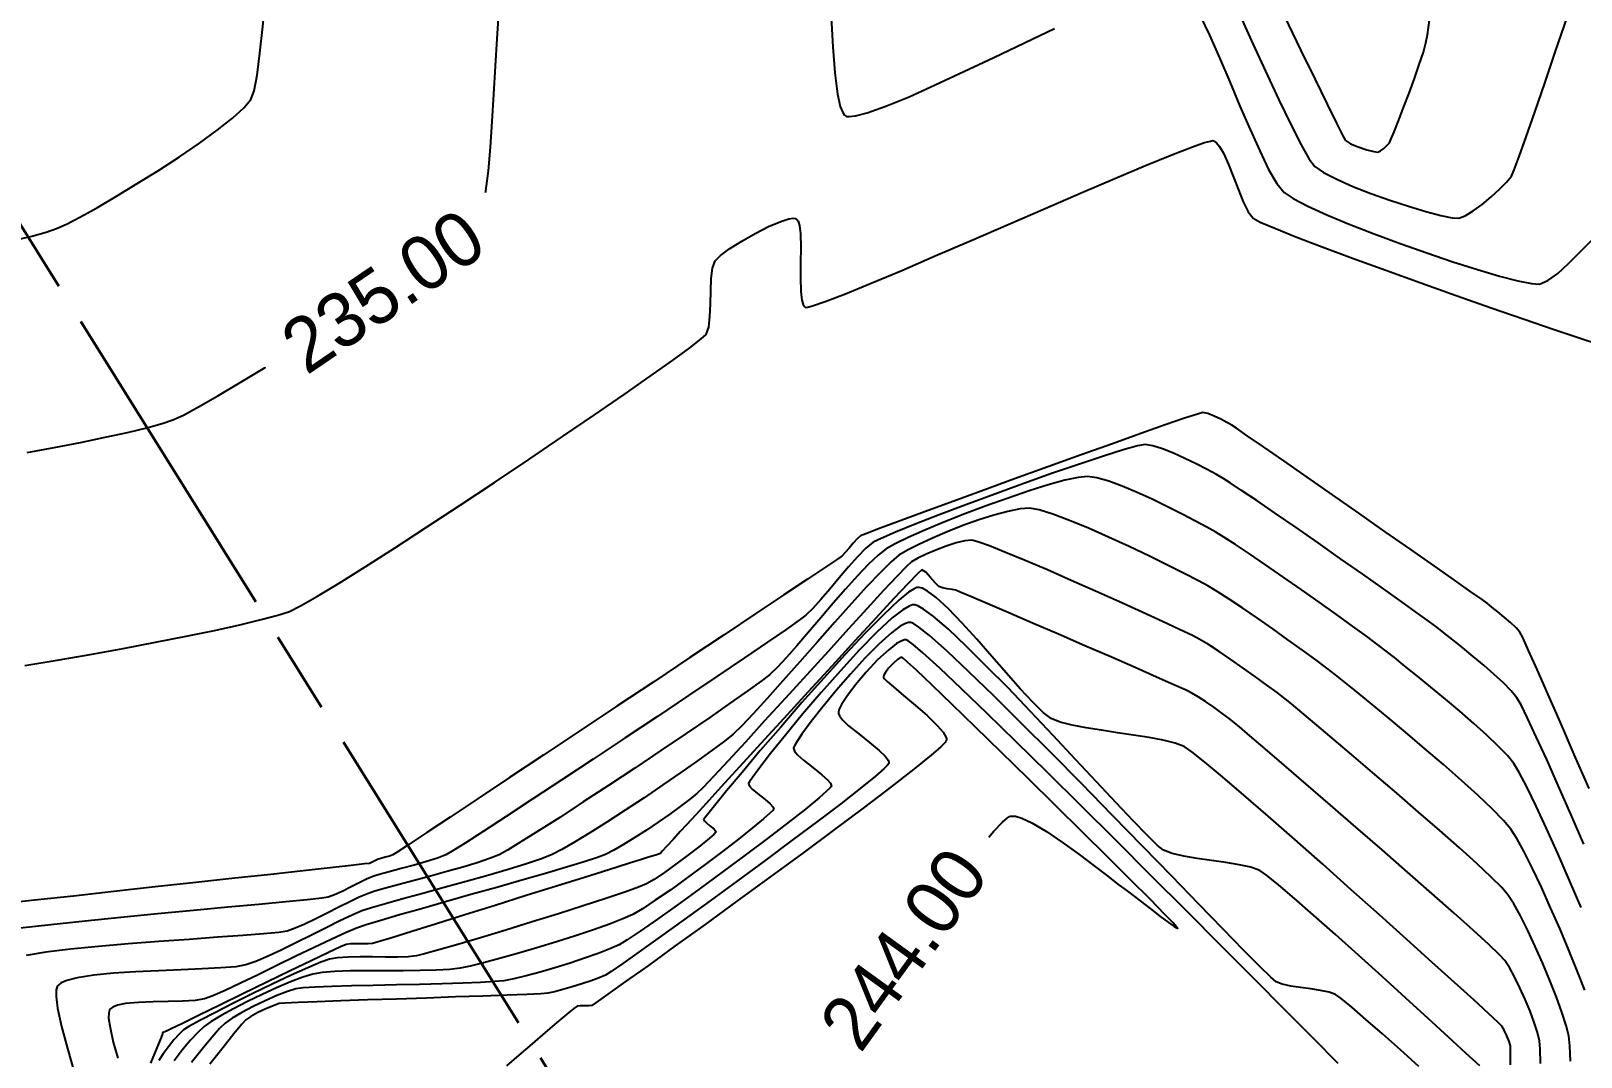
# Model space of a CAD drawing. Header units: metres. Extents: x 708941 to 724052, y 5405153 to 5413472.
# Drawn here: x 709860 to 709974.2, y 5411937.5 to 5412013.1 of the extents above; entities that cross this region are included whole.
import ezdxf

# ---------------------------------------------------------------- set-up
doc = ezdxf.new("R2010")
doc.units = ezdxf.units.M
doc.header["$LTSCALE"] = 12.7
doc.header["$MEASUREMENT"] = 0
doc.linetypes.add('ACAD_ISO08W100', pattern=[36, 24, -3, 6, -3])
doc.layers.add('CONT-MJR1', color=252, linetype='Continuous')
doc.layers.add('CONT-MNR1', color=251, linetype='Continuous')
doc.layers.add('corte', color=214, linetype='ACAD_ISO08W100', lineweight=40)

msp = doc.modelspace()

# ---------------------------------------------------------------- linework, layer by layer
at = {"layer": 'CONT-MJR1', "flags": 128}
for points, elevation in [([(709893.49, 5412001.19), (709893.52, 5412001.3), (709893.71, 5412002.78), (709893.86, 5412004.52), (709893.99, 5412006.43), (709894.11, 5412008.45), (709894.22, 5412010.51), (709894.34, 5412012.52), (709894.47, 5412014.43)], 235), ([(709918.97, 5412014.12), (709919.09, 5412011.92), (709919.24, 5412010), (709919.44, 5412008.45), (709919.64, 5412007.54), (709919.82, 5412007.08), (709919.95, 5412006.89), (709920.02, 5412006.84), (709920.1, 5412006.8), (709920.31, 5412006.78), (709920.77, 5412006.83), (709921.62, 5412007.05), (709923.01, 5412007.55), (709924.71, 5412008.25), (709926.65, 5412009.12), (709928.76, 5412010.1), (709930.97, 5412011.15), (709933.22, 5412012.22), (709935.44, 5412013.28)], 235), ([(709946.15, 5412014.26), (709946.85, 5412012.78), (709947.59, 5412011.12), (709948.35, 5412009.35), (709949.1, 5412007.56), (709949.85, 5412005.83), (709950.56, 5412004.25), (709951.22, 5412002.89), (709951.83, 5412001.85), (709952.36, 5412001.19), (709953.03, 5412000.74), (709954.11, 5412000.18), (709955.51, 5411999.55), (709957.16, 5411998.86), (709958.99, 5411998.14), (709960.92, 5411997.42), (709962.89, 5411996.73), (709964.81, 5411996.08), (709966.62, 5411995.51), (709968.23, 5411995.03), (709969.58, 5411994.68), (709970.6, 5411994.47), (709971.2, 5411994.44), (709971.81, 5411994.69), (709972.53, 5411995.22), (709973.33, 5411995.95), (709974.17, 5411996.78), (709975.02, 5411997.64)], 235), ([(709859.7, 5411982.02), (709861.69, 5411982.38), (709863.63, 5411982.76), (709865.45, 5411983.14), (709867.1, 5411983.5), (709868.52, 5411983.84), (709869.65, 5411984.15), (709870.45, 5411984.42), (709871.22, 5411984.78), (709872.33, 5411985.38), (709873.75, 5411986.19), (709875.4, 5411987.17), (709877.24, 5411988.29), (709877.26, 5411988.31)], 235), ([(709974.45, 5411953.15), (709973.5, 5411955.36), (709972.57, 5411957.46), (709971.72, 5411959.38), (709970.95, 5411961.07), (709970.31, 5411962.43), (709969.83, 5411963.41), (709969.52, 5411963.94), (709969.1, 5411964.45), (709968.53, 5411965.03), (709967.85, 5411965.66), (709967.1, 5411966.32), (709966.31, 5411966.98), (709965.53, 5411967.62), (709964.79, 5411968.21), (709964.14, 5411968.73), (709963.61, 5411969.14), (709963.09, 5411969.53), (709962.23, 5411970.16), (709961.07, 5411970.98), (709959.69, 5411971.96), (709958.16, 5411973.04), (709956.53, 5411974.19), (709954.87, 5411975.35), (709953.25, 5411976.48), (709951.72, 5411977.53), (709950.36, 5411978.47), (709949.23, 5411979.23), (709948.39, 5411979.79), (709947.91, 5411980.09), (709947.37, 5411980.39), (709946.68, 5411980.77), (709945.89, 5411981.18), (709945.05, 5411981.59), (709944.2, 5411981.98), (709943.4, 5411982.3), (709942.69, 5411982.52), (709942.12, 5411982.61), (709941.55, 5411982.51), (709940.49, 5411982.22), (709939.04, 5411981.76), (709937.28, 5411981.17), (709935.3, 5411980.49), (709933.18, 5411979.74), (709931.03, 5411978.95), (709928.91, 5411978.17), (709926.93, 5411977.42), (709925.17, 5411976.73), (709923.71, 5411976.15), (709922.66, 5411975.69), (709922.08, 5411975.4), (709921.54, 5411974.96), (709920.92, 5411974.33), (709920.25, 5411973.59), (709919.56, 5411972.77), (709918.87, 5411971.95), (709918.21, 5411971.18), (709917.61, 5411970.52), (709917.1, 5411970.02), (709916.61, 5411969.65), (709915.65, 5411968.98), (709914.29, 5411968.05), (709912.59, 5411966.89), (709910.62, 5411965.56), (709908.46, 5411964.11), (709906.16, 5411962.57), (709903.79, 5411960.99), (709901.43, 5411959.42), (709899.13, 5411957.9), (709896.97, 5411956.48), (709895.01, 5411955.19), (709893.33, 5411954.09), (709891.98, 5411953.23), (709891.04, 5411952.63), (709890.57, 5411952.36), (709889.96, 5411952.12), (709889.14, 5411951.87), (709888.22, 5411951.6), (709887.27, 5411951.35), (709886.38, 5411951.11), (709885.66, 5411950.91), (709885.18, 5411950.76), (709884.73, 5411950.57), (709884.17, 5411950.29), (709883.55, 5411949.97), (709882.92, 5411949.66), (709882.35, 5411949.4), (709881.9, 5411949.24), (709881.42, 5411949.17), (709880.35, 5411949.05), (709878.77, 5411948.9), (709876.79, 5411948.71), (709874.5, 5411948.49), (709871.97, 5411948.25), (709869.31, 5411948), (709866.62, 5411947.73), (709863.97, 5411947.47), (709861.46, 5411947.21), (709859.19, 5411946.96)], 235), ([(709969.05, 5411936.89), (709969.05, 5411937.88), (709969.05, 5411938.28), (709968.95, 5411938.61), (709968.78, 5411939.02), (709968.59, 5411939.43), (709968.42, 5411939.73), (709968.14, 5411940), (709967.43, 5411940.66), (709966.34, 5411941.66), (709964.93, 5411942.94), (709963.26, 5411944.45), (709961.4, 5411946.13), (709959.4, 5411947.93), (709957.31, 5411949.79), (709955.21, 5411951.67), (709953.15, 5411953.49), (709951.19, 5411955.21), (709949.39, 5411956.77), (709947.81, 5411958.12), (709946.51, 5411959.2), (709945.55, 5411959.96), (709944.99, 5411960.34), (709944.32, 5411960.59), (709943.44, 5411960.81), (709942.41, 5411961.01), (709941.27, 5411961.19), (709940.08, 5411961.36), (709938.89, 5411961.54), (709937.76, 5411961.72), (709936.73, 5411961.92), (709935.86, 5411962.15), (709935.2, 5411962.42), (709934.61, 5411962.86), (709933.83, 5411963.61), (709932.91, 5411964.6), (709931.89, 5411965.76), (709930.81, 5411966.99), (709929.71, 5411968.25), (709928.63, 5411969.43), (709927.62, 5411970.49), (709926.71, 5411971.33), (709926.08, 5411971.8), (709925.69, 5411972.01), (709925.46, 5411972.07), (709925.36, 5411972.08), (709925.28, 5411972.06), (709925.08, 5411971.98), (709924.67, 5411971.72), (709923.95, 5411971.13), (709922.82, 5411970.06), (709921.48, 5411968.7), (709920, 5411967.12), (709918.43, 5411965.39), (709916.82, 5411963.59), (709915.25, 5411961.78), (709913.75, 5411960.04), (709912.4, 5411958.44), (709911.25, 5411957.07), (709910.36, 5411955.98), (709909.87, 5411955.37), (709909.65, 5411955.09), (709909.58, 5411954.99), (709909.57, 5411954.97), (709909.58, 5411954.94), (709909.63, 5411954.86), (709909.78, 5411954.72), (709910.04, 5411954.51), (709910.35, 5411954.25), (709910.49, 5411954.06), (709910.32, 5411953.86), (709909.86, 5411953.47), (709909.19, 5411952.93), (709908.38, 5411952.3), (709907.52, 5411951.66), (709906.68, 5411951.05), (709905.93, 5411950.55), (709905.35, 5411950.21), (709904.78, 5411949.97), (709903.75, 5411949.61), (709902.36, 5411949.14), (709900.7, 5411948.6), (709898.86, 5411948.02), (709896.92, 5411947.41), (709894.98, 5411946.81), (709893.13, 5411946.25), (709891.46, 5411945.75), (709890.05, 5411945.35), (709889, 5411945.06), (709888.4, 5411944.92), (709887.78, 5411944.85), (709887, 5411944.82), (709886.11, 5411944.82), (709885.17, 5411944.83), (709884.24, 5411944.83), (709883.36, 5411944.81), (709882.58, 5411944.76), (709881.98, 5411944.66), (709881.36, 5411944.45), (709880.39, 5411944.04), (709879.16, 5411943.48), (709877.77, 5411942.82), (709876.3, 5411942.11), (709874.86, 5411941.39), (709873.54, 5411940.72), (709872.43, 5411940.15), (709871.63, 5411939.71), (709871.22, 5411939.46), (709870.9, 5411939.15), (709870.52, 5411938.72), (709870.12, 5411938.21), (709869.74, 5411937.68), (709869.41, 5411937.2)], 240)]:
    msp.add_lwpolyline(points, dxfattribs=dict(at, elevation=elevation))
at = {"layer": 'CONT-MNR1', "flags": 128}
for points, elevation in [([(709858.77, 5411997.67), (709860.04, 5411997.97), (709861.1, 5411998.26), (709861.87, 5411998.53), (709862.6, 5411998.86), (709863.63, 5411999.4), (709864.88, 5412000.09), (709866.3, 5412000.92), (709867.82, 5412001.84), (709869.39, 5412002.82), (709870.94, 5412003.83), (709872.4, 5412004.83), (709873.72, 5412005.78), (709874.84, 5412006.66), (709875.68, 5412007.42), (709876.2, 5412008.04), (709876.43, 5412008.69), (709876.65, 5412009.85), (709876.86, 5412011.45), (709877.08, 5412013.43), (709877.29, 5412015.71), (709877.5, 5412018.23), (709877.72, 5412020.93), (709877.93, 5412023.63)], 236), ([(709948.84, 5412014.82), (709949.94, 5412012.42), (709951, 5412010.13), (709951.98, 5412008.03), (709952.86, 5412006.2), (709953.61, 5412004.71), (709954.21, 5412003.65), (709954.62, 5412003.1), (709955.27, 5412002.66), (709956.24, 5412002.16), (709957.42, 5412001.64), (709958.76, 5412001.12), (709960.16, 5412000.62), (709961.54, 5412000.17), (709962.82, 5411999.79), (709963.91, 5411999.5), (709964.74, 5411999.33), (709965.23, 5411999.3), (709965.71, 5411999.47), (709966.31, 5411999.83), (709966.97, 5412000.31), (709967.63, 5412000.87), (709968.24, 5412001.44), (709968.76, 5412001.96), (709969.12, 5412002.4), (709969.33, 5412002.86), (709969.7, 5412003.85), (709970.21, 5412005.29), (709970.85, 5412007.12), (709971.58, 5412009.25), (709972.38, 5412011.6), (709973.23, 5412014.09)], 236), ([(709952.39, 5412014.16), (709953.58, 5412011.7), (709954.64, 5412009.52), (709955.53, 5412007.69), (709956.22, 5412006.29), (709956.68, 5412005.37), (709956.89, 5412005.01), (709957.26, 5412004.78), (709957.83, 5412004.55), (709958.45, 5412004.34), (709958.97, 5412004.2), (709959.26, 5412004.16), (709959.47, 5412004.25), (709959.72, 5412004.44), (709959.96, 5412004.67), (709960.13, 5412004.85), (709960.24, 5412005.1), (709960.48, 5412005.66), (709960.8, 5412006.47), (709961.17, 5412007.45), (709961.58, 5412008.52), (709961.97, 5412009.6), (709962.33, 5412010.63), (709962.63, 5412011.53), (709962.82, 5412012.22), (709962.92, 5412012.8), (709963.09, 5412013.89)], 237), ([(709859.53, 5411966.33), (709861.91, 5411966.72), (709864.35, 5411967.14), (709866.79, 5411967.58), (709869.16, 5411968.03), (709871.43, 5411968.48), (709873.51, 5411968.91), (709875.38, 5411969.32), (709876.95, 5411969.7), (709878.19, 5411970.04), (709879.03, 5411970.31), (709879.85, 5411970.71), (709881.1, 5411971.42), (709882.71, 5411972.4), (709884.63, 5411973.6), (709886.79, 5411974.98), (709889.14, 5411976.51), (709891.62, 5411978.13), (709894.15, 5411979.81), (709896.69, 5411981.51), (709899.17, 5411983.19), (709901.53, 5411984.8), (709903.71, 5411986.3), (709905.64, 5411987.65), (709907.28, 5411988.81), (709908.55, 5411989.74), (709909.4, 5411990.39), (709909.76, 5411990.73), (709909.95, 5411991.27), (709910.04, 5411992.05), (709910.07, 5411992.97), (709910.09, 5411993.93), (709910.12, 5411994.85), (709910.22, 5411995.61), (709910.42, 5411996.14), (709910.82, 5411996.54), (709911.51, 5411997.05), (709912.39, 5411997.61), (709913.37, 5411998.17), (709914.35, 5411998.67), (709915.25, 5411999.05), (709915.84, 5411999.24), (709916.18, 5411999.29), (709916.34, 5411999.27), (709916.4, 5411999.25), (709916.45, 5411999.21), (709916.54, 5411999.08), (709916.63, 5411998.75), (709916.7, 5411998.13), (709916.73, 5411997.13), (709916.72, 5411996.01), (709916.71, 5411994.89), (709916.74, 5411993.89), (709916.81, 5411993.25), (709916.91, 5411992.92), (709917, 5411992.78), (709917.05, 5411992.73), (709917.09, 5411992.72), (709917.25, 5411992.74), (709917.66, 5411992.85), (709918.52, 5411993.15), (709920.02, 5411993.73), (709921.93, 5411994.51), (709924.17, 5411995.45), (709926.64, 5411996.51), (709929.29, 5411997.65), (709932.01, 5411998.84), (709934.74, 5412000.02), (709937.39, 5412001.16), (709939.89, 5412002.23), (709942.14, 5412003.17), (709944.08, 5412003.96), (709945.61, 5412004.56), (709946.49, 5412004.87), (709946.93, 5412004.98), (709947.11, 5412005.01), (709947.16, 5412005), (709947.23, 5412004.96), (709947.38, 5412004.85), (709947.6, 5412004.58), (709947.89, 5412004.08), (709948.26, 5412003.26), (709948.62, 5412002.33), (709948.99, 5412001.38), (709949.35, 5412000.5), (709949.72, 5411999.77), (709950.09, 5411999.29), (709950.6, 5411999.01), (709951.68, 5411998.55), (709953.22, 5411997.93), (709955.16, 5411997.19), (709957.4, 5411996.35), (709959.85, 5411995.46), (709962.43, 5411994.53), (709965.05, 5411993.59), (709967.62, 5411992.69), (709970.06, 5411991.85), (709972.27, 5411991.09), (709974.18, 5411990.46), (709975.69, 5411989.97)], 234), ([(709974.84, 5411957.26), (709973.75, 5411959.76), (709972.73, 5411962.11), (709971.81, 5411964.22), (709971.01, 5411966.02), (709970.38, 5411967.43), (709969.95, 5411968.38), (709969.75, 5411968.78), (709969.46, 5411969.1), (709969.06, 5411969.48), (709968.59, 5411969.89), (709968.11, 5411970.28), (709967.68, 5411970.63), (709967.33, 5411970.91), (709966.96, 5411971.18), (709966.13, 5411971.76), (709964.93, 5411972.6), (709963.43, 5411973.66), (709961.7, 5411974.87), (709959.82, 5411976.18), (709957.87, 5411977.55), (709955.92, 5411978.91), (709954.05, 5411980.21), (709952.33, 5411981.41), (709950.84, 5411982.44), (709949.65, 5411983.26), (709948.85, 5411983.81), (709948.5, 5411984.04), (709948.15, 5411984.23), (709947.7, 5411984.47), (709947.2, 5411984.7), (709946.74, 5411984.89), (709946.38, 5411984.96), (709945.98, 5411984.85), (709945.02, 5411984.54), (709943.6, 5411984.05), (709941.8, 5411983.41), (709939.7, 5411982.67), (709937.39, 5411981.84), (709934.95, 5411980.96), (709932.48, 5411980.07), (709930.04, 5411979.18), (709927.74, 5411978.34), (709925.65, 5411977.57), (709923.86, 5411976.91), (709922.45, 5411976.39), (709921.52, 5411976.03), (709921.14, 5411975.87), (709920.89, 5411975.66), (709920.6, 5411975.34), (709920.3, 5411974.98), (709920.01, 5411974.64), (709919.78, 5411974.4), (709919.43, 5411974.16), (709918.56, 5411973.57), (709917.22, 5411972.68), (709915.48, 5411971.52), (709913.42, 5411970.14), (709911.09, 5411968.58), (709908.56, 5411966.9), (709905.9, 5411965.12), (709903.17, 5411963.31), (709900.44, 5411961.49), (709897.78, 5411959.73), (709895.26, 5411958.05), (709892.94, 5411956.51), (709890.88, 5411955.14), (709889.16, 5411954), (709887.83, 5411953.13), (709886.97, 5411952.56), (709886.65, 5411952.35), (709886.41, 5411952.27), (709886.09, 5411952.18), (709885.78, 5411952.09), (709885.59, 5411952.04), (709885.39, 5411951.94), (709885.14, 5411951.82), (709884.94, 5411951.73), (709884.57, 5411951.69), (709883.58, 5411951.58), (709882.04, 5411951.41), (709880.04, 5411951.19), (709877.67, 5411950.92), (709875.01, 5411950.63), (709872.13, 5411950.31), (709869.14, 5411949.99), (709866.1, 5411949.65), (709863.11, 5411949.32), (709860.24, 5411949.01), (709857.59, 5411948.72)], 234), ([(709974.26, 5411948.48), (709973.4, 5411950.48), (709972.54, 5411952.45), (709971.71, 5411954.3), (709970.94, 5411955.96), (709970.26, 5411957.37), (709969.7, 5411958.44), (709969.3, 5411959.1), (709968.82, 5411959.68), (709968.14, 5411960.38), (709967.3, 5411961.18), (709966.34, 5411962.04), (709965.31, 5411962.94), (709964.25, 5411963.84), (709963.19, 5411964.72), (709962.19, 5411965.54), (709961.27, 5411966.28), (709960.49, 5411966.9), (709959.88, 5411967.38), (709959.28, 5411967.84), (709958.44, 5411968.47), (709957.4, 5411969.22), (709956.22, 5411970.07), (709954.94, 5411970.98), (709953.61, 5411971.92), (709952.28, 5411972.85), (709951, 5411973.73), (709949.81, 5411974.54), (709948.77, 5411975.23), (709947.93, 5411975.78), (709947.33, 5411976.14), (709946.66, 5411976.51), (709945.82, 5411976.96), (709944.84, 5411977.48), (709943.76, 5411978.02), (709942.64, 5411978.57), (709941.52, 5411979.08), (709940.43, 5411979.54), (709939.43, 5411979.91), (709938.56, 5411980.16), (709937.86, 5411980.26), (709937.19, 5411980.19), (709936.2, 5411979.98), (709934.97, 5411979.63), (709933.56, 5411979.19), (709932.02, 5411978.66), (709930.41, 5411978.09), (709928.82, 5411977.49), (709927.28, 5411976.88), (709925.87, 5411976.3), (709924.65, 5411975.76), (709923.68, 5411975.29), (709923.02, 5411974.92), (709922.43, 5411974.45), (709921.71, 5411973.77), (709920.91, 5411972.92), (709920.04, 5411971.95), (709919.13, 5411970.91), (709918.21, 5411969.84), (709917.31, 5411968.78), (709916.45, 5411967.78), (709915.67, 5411966.9), (709914.98, 5411966.17), (709914.42, 5411965.64), (709913.82, 5411965.17), (709912.85, 5411964.47), (709911.56, 5411963.56), (709910.02, 5411962.49), (709908.28, 5411961.31), (709906.42, 5411960.05), (709904.49, 5411958.76), (709902.57, 5411957.48), (709900.7, 5411956.26), (709898.96, 5411955.12), (709897.4, 5411954.12), (709896.1, 5411953.31), (709895.11, 5411952.71), (709894.49, 5411952.37), (709893.79, 5411952.09), (709892.88, 5411951.78), (709891.81, 5411951.45), (709890.64, 5411951.12), (709889.43, 5411950.79), (709888.24, 5411950.47), (709887.12, 5411950.17), (709886.13, 5411949.9), (709885.33, 5411949.67), (709884.78, 5411949.49), (709884.19, 5411949.24), (709883.48, 5411948.9), (709882.68, 5411948.5), (709881.83, 5411948.07), (709880.98, 5411947.64), (709880.18, 5411947.26), (709879.45, 5411946.95), (709878.86, 5411946.74), (709878.25, 5411946.64), (709877.13, 5411946.54), (709875.59, 5411946.41), (709873.73, 5411946.28), (709871.64, 5411946.13), (709869.42, 5411945.97), (709867.16, 5411945.79), (709864.95, 5411945.61), (709862.9, 5411945.4), (709861.09, 5411945.18), (709859.63, 5411944.95)], 236), ([(709974.52, 5411942.39), (709973.97, 5411943.8), (709973.36, 5411945.32), (709972.7, 5411946.89), (709972.01, 5411948.46), (709971.33, 5411949.97), (709970.67, 5411951.36), (709970.06, 5411952.58), (709969.52, 5411953.56), (709969.08, 5411954.25), (709968.54, 5411954.9), (709967.71, 5411955.74), (709966.66, 5411956.73), (709965.44, 5411957.83), (709964.11, 5411959.01), (709962.71, 5411960.21), (709961.31, 5411961.4), (709959.96, 5411962.53), (709958.71, 5411963.56), (709957.63, 5411964.44), (709956.76, 5411965.15), (709956.16, 5411965.62), (709955.52, 5411966.11), (709954.69, 5411966.73), (709953.71, 5411967.45), (709952.64, 5411968.22), (709951.52, 5411969.02), (709950.39, 5411969.81), (709949.31, 5411970.55), (709948.3, 5411971.22), (709947.43, 5411971.78), (709946.74, 5411972.19), (709946.04, 5411972.57), (709945.04, 5411973.08), (709943.82, 5411973.7), (709942.43, 5411974.38), (709940.94, 5411975.09), (709939.42, 5411975.78), (709937.93, 5411976.44), (709936.54, 5411977.02), (709935.31, 5411977.48), (709934.31, 5411977.79), (709933.6, 5411977.91), (709932.9, 5411977.86), (709932, 5411977.68), (709930.97, 5411977.4), (709929.85, 5411977.05), (709928.69, 5411976.63), (709927.53, 5411976.17), (709926.43, 5411975.7), (709925.44, 5411975.24), (709924.6, 5411974.82), (709923.96, 5411974.44), (709923.4, 5411973.97), (709922.6, 5411973.18), (709921.61, 5411972.14), (709920.47, 5411970.89), (709919.24, 5411969.51), (709917.96, 5411968.06), (709916.67, 5411966.6), (709915.42, 5411965.18), (709914.26, 5411963.88), (709913.23, 5411962.75), (709912.37, 5411961.85), (709911.74, 5411961.25), (709911.1, 5411960.74), (709910.21, 5411960.07), (709909.13, 5411959.29), (709907.9, 5411958.43), (709906.56, 5411957.51), (709905.18, 5411956.57), (709903.78, 5411955.65), (709902.43, 5411954.77), (709901.17, 5411953.98), (709900.05, 5411953.29), (709899.11, 5411952.75), (709898.41, 5411952.38), (709897.61, 5411952.06), (709896.51, 5411951.69), (709895.17, 5411951.28), (709893.67, 5411950.84), (709892.07, 5411950.39), (709890.44, 5411949.95), (709888.86, 5411949.52), (709887.4, 5411949.12), (709886.11, 5411948.76), (709885.08, 5411948.46), (709884.38, 5411948.22), (709883.65, 5411947.91), (709882.75, 5411947.49), (709881.74, 5411946.99), (709880.66, 5411946.44), (709879.56, 5411945.89), (709878.48, 5411945.35), (709877.46, 5411944.88), (709876.56, 5411944.5), (709875.82, 5411944.24), (709875.08, 5411944.11), (709873.98, 5411944.02), (709872.61, 5411943.95), (709871.05, 5411943.88), (709869.38, 5411943.82), (709867.69, 5411943.74), (709866.08, 5411943.63), (709864.61, 5411943.49), (709863.38, 5411943.3), (709862.62, 5411943.1), (709862.21, 5411942.92), (709862.03, 5411942.78), (709861.97, 5411942.71), (709861.92, 5411942.63), (709861.85, 5411942.4), (709861.84, 5411941.92), (709861.94, 5411941.06), (709862.24, 5411939.7), (709862.67, 5411938.09), (709863.18, 5411936.33)], 237), ([(709973.47, 5411937.15), (709973.43, 5411938.27), (709973.35, 5411939.01), (709973.15, 5411939.78), (709972.84, 5411940.75), (709972.43, 5411941.87), (709971.95, 5411943.09), (709971.43, 5411944.36), (709970.87, 5411945.61), (709970.32, 5411946.79), (709969.78, 5411947.86), (709969.29, 5411948.75), (709968.86, 5411949.41), (709968.4, 5411949.94), (709967.62, 5411950.72), (709966.56, 5411951.71), (709965.28, 5411952.87), (709963.83, 5411954.15), (709962.28, 5411955.51), (709960.67, 5411956.91), (709959.06, 5411958.29), (709957.5, 5411959.62), (709956.05, 5411960.85), (709954.77, 5411961.93), (709953.7, 5411962.82), (709952.9, 5411963.48), (709952.44, 5411963.86), (709951.84, 5411964.32), (709951.1, 5411964.87), (709950.25, 5411965.49), (709949.35, 5411966.13), (709948.44, 5411966.77), (709947.57, 5411967.36), (709946.8, 5411967.86), (709946.16, 5411968.24), (709945.6, 5411968.53), (709944.66, 5411968.98), (709943.4, 5411969.56), (709941.9, 5411970.25), (709940.23, 5411971.01), (709938.46, 5411971.8), (709936.66, 5411972.59), (709934.91, 5411973.36), (709933.28, 5411974.06), (709931.83, 5411974.66), (709930.65, 5411975.13), (709929.79, 5411975.44), (709929.34, 5411975.56), (709928.83, 5411975.51), (709928.18, 5411975.35), (709927.45, 5411975.12), (709926.7, 5411974.83), (709925.98, 5411974.53), (709925.36, 5411974.23), (709924.9, 5411973.96), (709924.53, 5411973.62), (709923.83, 5411972.9), (709922.84, 5411971.84), (709921.63, 5411970.53), (709920.24, 5411969.01), (709918.74, 5411967.36), (709917.17, 5411965.64), (709915.6, 5411963.9), (709914.07, 5411962.23), (709912.65, 5411960.67), (709911.38, 5411959.29), (709910.32, 5411958.15), (709909.53, 5411957.32), (709909.06, 5411956.87), (709908.53, 5411956.44), (709907.85, 5411955.93), (709907.07, 5411955.36), (709906.23, 5411954.77), (709905.35, 5411954.19), (709904.49, 5411953.63), (709903.67, 5411953.13), (709902.94, 5411952.7), (709902.33, 5411952.39), (709901.74, 5411952.16), (709900.76, 5411951.84), (709899.46, 5411951.45), (709897.91, 5411950.99), (709896.17, 5411950.49), (709894.32, 5411949.96), (709892.42, 5411949.43), (709890.55, 5411948.9), (709888.77, 5411948.39), (709887.15, 5411947.93), (709885.77, 5411947.52), (709884.69, 5411947.19), (709883.98, 5411946.95), (709883.17, 5411946.61), (709882.11, 5411946.13), (709880.87, 5411945.54), (709879.52, 5411944.88), (709878.11, 5411944.19), (709876.73, 5411943.52), (709875.44, 5411942.89), (709874.3, 5411942.36), (709873.39, 5411941.97), (709872.78, 5411941.74), (709872.08, 5411941.63), (709871.16, 5411941.57), (709870.09, 5411941.54), (709868.98, 5411941.52), (709867.9, 5411941.48), (709866.96, 5411941.39), (709866.36, 5411941.27), (709866.03, 5411941.14), (709865.87, 5411941.04), (709865.82, 5411940.98), (709865.78, 5411940.9), (709865.73, 5411940.71), (709865.71, 5411940.32), (709865.81, 5411939.62), (709866.05, 5411938.56), (709866.38, 5411937.38)], 238), ([(709971.27, 5411936.98), (709971.24, 5411938.05), (709971.2, 5411938.64), (709971.04, 5411939.25), (709970.8, 5411939.99), (709970.49, 5411940.83), (709970.12, 5411941.7), (709969.74, 5411942.56), (709969.35, 5411943.36), (709968.97, 5411944.05), (709968.64, 5411944.57), (709968.25, 5411944.99), (709967.46, 5411945.74), (709966.32, 5411946.78), (709964.9, 5411948.05), (709963.26, 5411949.5), (709961.46, 5411951.08), (709959.58, 5411952.73), (709957.66, 5411954.4), (709955.78, 5411956.03), (709953.99, 5411957.57), (709952.37, 5411958.98), (709950.96, 5411960.18), (709949.84, 5411961.14), (709949.07, 5411961.8), (709948.71, 5411962.1), (709948.3, 5411962.42), (709947.77, 5411962.81), (709947.17, 5411963.24), (709946.57, 5411963.66), (709946.02, 5411964.02), (709945.57, 5411964.29), (709945.14, 5411964.5), (709944.23, 5411964.9), (709942.95, 5411965.47), (709941.37, 5411966.17), (709939.58, 5411966.95), (709937.66, 5411967.78), (709935.72, 5411968.62), (709933.82, 5411969.44), (709932.06, 5411970.2), (709930.53, 5411970.86), (709929.31, 5411971.38), (709928.49, 5411971.73), (709928.16, 5411971.87), (709927.89, 5411971.93), (709927.53, 5411971.98), (709927.17, 5411972.05), (709926.91, 5411972.13), (709926.66, 5411972.38), (709926.3, 5411972.8), (709925.94, 5411973.19), (709925.66, 5411973.36), (709925.37, 5411973.1), (709924.66, 5411972.37), (709923.6, 5411971.25), (709922.26, 5411969.8), (709920.71, 5411968.13), (709919.02, 5411966.28), (709917.25, 5411964.36), (709915.48, 5411962.42), (709913.78, 5411960.56), (709912.21, 5411958.84), (709910.84, 5411957.34), (709909.75, 5411956.14), (709909, 5411955.32), (709908.66, 5411954.95), (709908.32, 5411954.58), (709907.85, 5411954.07), (709907.34, 5411953.52), (709906.87, 5411953.01), (709906.52, 5411952.64), (709906.38, 5411952.49), (709906.32, 5411952.44), (709906.25, 5411952.4), (709906.05, 5411952.34), (709905.67, 5411952.23), (709905.35, 5411952.13), (709904.98, 5411952.01), (709904.02, 5411951.71), (709902.59, 5411951.26), (709900.79, 5411950.7), (709898.72, 5411950.05), (709896.49, 5411949.35), (709894.2, 5411948.63), (709891.96, 5411947.93), (709889.87, 5411947.28), (709888.05, 5411946.71), (709886.58, 5411946.25), (709885.59, 5411945.95), (709885.17, 5411945.83), (709884.84, 5411945.81), (709884.42, 5411945.8), (709883.96, 5411945.81), (709883.53, 5411945.8), (709883.21, 5411945.76), (709882.81, 5411945.58), (709881.91, 5411945.16), (709880.63, 5411944.55), (709879.08, 5411943.8), (709877.36, 5411942.97), (709875.6, 5411942.11), (709873.91, 5411941.28), (709872.39, 5411940.54), (709871.16, 5411939.93), (709870.33, 5411939.53), (709870.02, 5411939.38), (709869.86, 5411939.3), (709869.74, 5411939.25), (709869.67, 5411939.24), (709869.69, 5411939.16), (709869.57, 5411938.89), (709869.26, 5411938.14), (709868.8, 5411937.01)], 239), ([(709966.78, 5411936.8), (709965.77, 5411937.73), (709964.48, 5411938.92), (709962.98, 5411940.3), (709961.33, 5411941.8), (709959.6, 5411943.38), (709957.84, 5411944.96), (709956.14, 5411946.49), (709954.54, 5411947.9), (709953.12, 5411949.14), (709951.94, 5411950.15), (709951.07, 5411950.86), (709950.56, 5411951.21), (709949.92, 5411951.44), (709949.06, 5411951.63), (709948.07, 5411951.8), (709947.01, 5411951.94), (709945.96, 5411952.1), (709944.97, 5411952.26), (709944.12, 5411952.46), (709943.48, 5411952.71), (709943.04, 5411953.06), (709942.27, 5411953.81), (709941.23, 5411954.87), (709939.98, 5411956.2), (709938.54, 5411957.73), (709936.98, 5411959.4), (709935.34, 5411961.15), (709933.66, 5411962.92), (709932.01, 5411964.66), (709930.41, 5411966.28), (709928.93, 5411967.75), (709927.61, 5411969), (709926.49, 5411969.96), (709925.78, 5411970.48), (709925.36, 5411970.71), (709925.15, 5411970.78), (709925.07, 5411970.79), (709924.96, 5411970.78), (709924.71, 5411970.69), (709924.25, 5411970.42), (709923.48, 5411969.82), (709922.33, 5411968.77), (709921.03, 5411967.44), (709919.65, 5411965.93), (709918.24, 5411964.33), (709916.87, 5411962.72), (709915.6, 5411961.19), (709914.51, 5411959.83), (709913.65, 5411958.71), (709913.17, 5411958.06), (709912.96, 5411957.75), (709912.89, 5411957.62), (709912.89, 5411957.59), (709912.9, 5411957.54), (709912.96, 5411957.42), (709913.16, 5411957.2), (709913.55, 5411956.87), (709914.1, 5411956.44), (709914.48, 5411956.12), (709914.67, 5411955.91), (709914.73, 5411955.8), (709914.74, 5411955.75), (709914.73, 5411955.72), (709914.66, 5411955.64), (709914.45, 5411955.43), (709913.99, 5411955.02), (709913.17, 5411954.34), (709912.13, 5411953.52), (709910.95, 5411952.6), (709909.68, 5411951.64), (709908.39, 5411950.69), (709907.15, 5411949.79), (709906.01, 5411949.01), (709905.06, 5411948.38), (709904.34, 5411947.97), (709903.62, 5411947.64), (709902.64, 5411947.26), (709901.46, 5411946.84), (709900.13, 5411946.39), (709898.72, 5411945.94), (709897.28, 5411945.5), (709895.86, 5411945.08), (709894.53, 5411944.71), (709893.35, 5411944.39), (709892.36, 5411944.15), (709891.62, 5411944), (709890.85, 5411943.91), (709889.85, 5411943.86), (709888.68, 5411943.83), (709887.41, 5411943.82), (709886.08, 5411943.82), (709884.76, 5411943.82), (709883.51, 5411943.8), (709882.39, 5411943.76), (709881.45, 5411943.69), (709880.75, 5411943.57), (709880.02, 5411943.35), (709879.11, 5411943), (709878.09, 5411942.56), (709877.02, 5411942.07), (709875.94, 5411941.54), (709874.91, 5411941.01), (709874, 5411940.51), (709873.27, 5411940.07), (709872.76, 5411939.71), (709872.28, 5411939.27), (709871.73, 5411938.67), (709871.14, 5411937.96), (709870.53, 5411937.18)], 241), ([(709962.3, 5411936.76), (709960.94, 5411937.98), (709959.61, 5411939.16), (709958.39, 5411940.23), (709957.35, 5411941.12), (709956.58, 5411941.76), (709956.15, 5411942.06), (709955.68, 5411942.23), (709955.05, 5411942.36), (709954.33, 5411942.47), (709953.57, 5411942.57), (709952.85, 5411942.69), (709952.23, 5411942.82), (709951.77, 5411942.99), (709951.38, 5411943.33), (709950.56, 5411944.13), (709949.37, 5411945.34), (709947.85, 5411946.9), (709946.07, 5411948.73), (709944.08, 5411950.78), (709941.94, 5411952.98), (709939.71, 5411955.27), (709937.44, 5411957.59), (709935.19, 5411959.87), (709933.01, 5411962.05), (709930.97, 5411964.07), (709929.12, 5411965.86), (709927.52, 5411967.37), (709926.22, 5411968.52), (709925.44, 5411969.14), (709925.03, 5411969.41), (709924.84, 5411969.49), (709924.77, 5411969.5), (709924.67, 5411969.49), (709924.45, 5411969.42), (709924.06, 5411969.21), (709923.42, 5411968.73), (709922.49, 5411967.89), (709921.46, 5411966.85), (709920.39, 5411965.69), (709919.34, 5411964.47), (709918.35, 5411963.28), (709917.49, 5411962.18), (709916.81, 5411961.25), (709916.43, 5411960.69), (709916.26, 5411960.39), (709916.2, 5411960.26), (709916.2, 5411960.22), (709916.21, 5411960.15), (709916.28, 5411960), (709916.5, 5411959.74), (709916.93, 5411959.34), (709917.61, 5411958.81), (709918.28, 5411958.27), (709918.71, 5411957.89), (709918.92, 5411957.64), (709918.98, 5411957.5), (709918.99, 5411957.44), (709918.97, 5411957.41), (709918.89, 5411957.3), (709918.64, 5411957.05), (709918.08, 5411956.56), (709917.07, 5411955.73), (709915.77, 5411954.72), (709914.28, 5411953.57), (709912.64, 5411952.34), (709910.94, 5411951.07), (709909.25, 5411949.83), (709907.63, 5411948.65), (709906.16, 5411947.61), (709904.9, 5411946.74), (709903.94, 5411946.09), (709903.34, 5411945.73), (709902.65, 5411945.42), (709901.79, 5411945.08), (709900.8, 5411944.73), (709899.72, 5411944.37), (709898.61, 5411944.03), (709897.52, 5411943.72), (709896.5, 5411943.45), (709895.59, 5411943.23), (709894.85, 5411943.08), (709894.17, 5411943.01), (709893.13, 5411942.94), (709891.81, 5411942.89), (709890.29, 5411942.85), (709888.63, 5411942.81), (709886.92, 5411942.77), (709885.22, 5411942.73), (709883.61, 5411942.7), (709882.16, 5411942.66), (709880.94, 5411942.61), (709880.04, 5411942.55), (709879.51, 5411942.48), (709878.89, 5411942.28), (709878.11, 5411941.98), (709877.25, 5411941.6), (709876.37, 5411941.18), (709875.53, 5411940.74), (709874.82, 5411940.32), (709874.29, 5411939.95), (709873.89, 5411939.56), (709873.31, 5411938.9), (709872.61, 5411938.04), (709871.82, 5411937.04)], 242), ([(709956.34, 5411936.98), (709954.52, 5411938.81), (709952.44, 5411940.91), (709950.15, 5411943.21), (709947.71, 5411945.66), (709945.17, 5411948.22), (709942.56, 5411950.82), (709939.96, 5411953.43), (709937.39, 5411955.98), (709934.92, 5411958.43), (709932.59, 5411960.72), (709930.46, 5411962.79), (709928.57, 5411964.61), (709926.98, 5411966.11), (709925.73, 5411967.25), (709925.02, 5411967.86), (709924.66, 5411968.13), (709924.51, 5411968.21), (709924.47, 5411968.22), (709924.38, 5411968.21), (709924.17, 5411968.14), (709923.8, 5411967.93), (709923.22, 5411967.48), (709922.4, 5411966.73), (709921.56, 5411965.83), (709920.77, 5411964.9), (709920.12, 5411964.03), (709919.74, 5411963.44), (709919.57, 5411963.09), (709919.51, 5411962.91), (709919.51, 5411962.84), (709919.52, 5411962.77), (709919.59, 5411962.6), (709919.81, 5411962.31), (709920.26, 5411961.87), (709921, 5411961.27), (709921.79, 5411960.65), (709922.52, 5411960.05), (709922.96, 5411959.63), (709923.17, 5411959.35), (709923.23, 5411959.2), (709923.23, 5411959.13), (709923.22, 5411959.09), (709923.13, 5411958.98), (709922.86, 5411958.7), (709922.24, 5411958.16), (709921.12, 5411957.25), (709919.68, 5411956.13), (709917.98, 5411954.84), (709916.1, 5411953.43), (709914.11, 5411951.94), (709912.07, 5411950.44), (709910.05, 5411948.97), (709908.12, 5411947.58), (709906.36, 5411946.31), (709904.83, 5411945.22), (709903.61, 5411944.35), (709902.75, 5411943.76), (709902.33, 5411943.49), (709901.87, 5411943.29), (709901.28, 5411943.07), (709900.6, 5411942.84), (709899.89, 5411942.62), (709899.19, 5411942.43), (709898.57, 5411942.27), (709898.08, 5411942.17), (709897.57, 5411942.12), (709896.53, 5411942.07), (709895.08, 5411942.01), (709893.3, 5411941.95), (709891.28, 5411941.88), (709889.13, 5411941.8), (709886.94, 5411941.73), (709884.8, 5411941.66), (709882.82, 5411941.59), (709881.08, 5411941.53), (709879.68, 5411941.47), (709878.71, 5411941.42), (709878.28, 5411941.39), (709877.85, 5411941.24), (709877.3, 5411941.01), (709876.72, 5411940.73), (709876.19, 5411940.45), (709875.82, 5411940.19), (709875.52, 5411939.87), (709874.94, 5411939.16), (709874.14, 5411938.15), (709873.18, 5411936.92)], 243), ([(709930.6, 5411953.66), (709930.95, 5411954.07), (709931.6, 5411954.76), (709931.96, 5411955.08), (709932.13, 5411955.19), (709932.2, 5411955.21), (709932.31, 5411955.22), (709932.56, 5411955.2), (709933.02, 5411955.06), (709933.76, 5411954.72), (709934.85, 5411954.08), (709936.03, 5411953.28), (709937.23, 5411952.42), (709938.37, 5411951.56), (709939.36, 5411950.78), (709940.14, 5411950.18), (709940.61, 5411949.82), (709941.1, 5411949.47), (709941.75, 5411948.97), (709942.49, 5411948.4), (709943.21, 5411947.84), (709943.85, 5411947.36), (709944.24, 5411947.09), (709944.43, 5411946.97), (709944.5, 5411946.95), (709944.52, 5411946.95), (709944.51, 5411946.97), (709944.44, 5411947.06), (709944.18, 5411947.34), (709943.58, 5411947.96), (709942.48, 5411949.08), (709941.05, 5411950.51), (709939.36, 5411952.19), (709937.49, 5411954.04), (709935.51, 5411956), (709933.49, 5411957.99), (709931.5, 5411959.94), (709929.61, 5411961.78), (709927.89, 5411963.45), (709926.42, 5411964.87), (709925.26, 5411965.97), (709924.61, 5411966.57), (709924.3, 5411966.84), (709924.2, 5411966.92), (709924.17, 5411966.93), (709924.13, 5411966.92), (709924.03, 5411966.88), (709923.85, 5411966.76), (709923.56, 5411966.5), (709923.2, 5411966.12), (709922.97, 5411965.81), (709922.86, 5411965.61), (709922.82, 5411965.51), (709922.82, 5411965.46), (709922.83, 5411965.43), (709922.9, 5411965.34), (709923.11, 5411965.13), (709923.56, 5411964.74), (709924.31, 5411964.11), (709925.18, 5411963.38), (709926.04, 5411962.63), (709926.78, 5411961.9), (709927.22, 5411961.4), (709927.42, 5411961.07), (709927.48, 5411960.9), (709927.48, 5411960.82), (709927.46, 5411960.78), (709927.37, 5411960.64), (709927.05, 5411960.33), (709926.34, 5411959.71), (709925.06, 5411958.67), (709923.39, 5411957.37), (709921.43, 5411955.88), (709919.23, 5411954.23), (709916.88, 5411952.49), (709914.46, 5411950.71), (709912.03, 5411948.94), (709909.68, 5411947.23), (709907.48, 5411945.64), (709905.5, 5411944.21), (709903.82, 5411943.01), (709902.51, 5411942.08), (709901.66, 5411941.48), (709901.33, 5411941.26), (709901.1, 5411941.23), (709900.78, 5411941.23), (709900.47, 5411941.24), (709900.24, 5411941.21), (709900.01, 5411941.03), (709899.49, 5411940.61), (709898.76, 5411939.99), (709897.88, 5411939.25), (709896.92, 5411938.43), (709895.95, 5411937.6), (709895.03, 5411936.81)], 244)]:
    msp.add_lwpolyline(points, dxfattribs=dict(at, elevation=elevation))
at = {"layer": 'corte', "color": 6, "ltscale": 0.08}
msp.add_line((709992.74, 5411784.82), (709759.96, 5412157.87), dxfattribs=at)
msp.add_line((709992.74, 5411784.82), (709759.96, 5412157.87), dxfattribs=at)

# ---------------------------------------------------------------- texts
at = {"layer": 'CONT-MJR1', "insert": (709885.95, 5411993.91, 235), "char_height": 4, "attachment_point": 5, "rotation": 34.2707}
msp.add_mtext('{235.00}', dxfattribs=at)
at = {"layer": 'CONT-MNR1', "insert": (709924.33, 5411945.44, 244), "char_height": 4, "attachment_point": 5, "rotation": 54.1035}
msp.add_mtext('{244.00}', dxfattribs=at)

doc.saveas('drawing.dxf')
